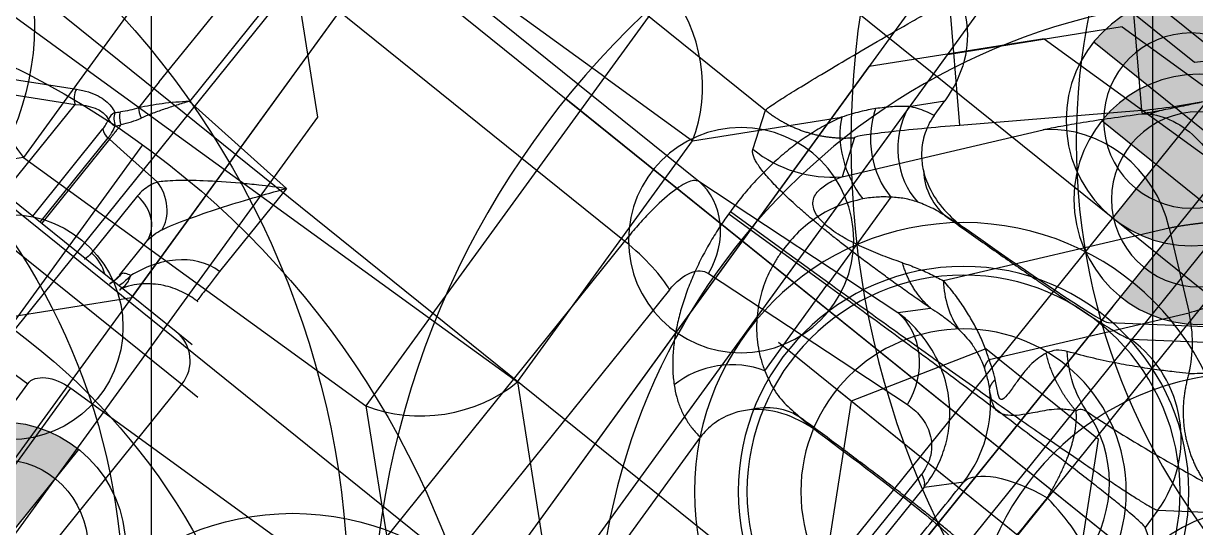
# Model space of a CAD drawing. Header units: millimetres. Extents: x 10462777 to 22643323, y 453826 to 1389191.
# Drawn here: x 11278693.64 to 11278740.46, y 585244.12 to 585264.27 of the extents above; entities that cross this region are included whole.
import ezdxf

# ---------------------------------------------------------------- set-up
doc = ezdxf.new("R2010")
doc.units = ezdxf.units.MM
doc.header["$LTSCALE"] = 200
doc.header["$MEASUREMENT"] = 0
for name, pattern in [('CENTER', [2, 1.25, -0.25, 0.25, -0.25]), ('HIDDEN', [3.75, 2.5, -1.25]), ('PHANTOM', [2.5, 1.25, -0.25, 0.25, -0.25, 0.25, -0.25])]:
    doc.linetypes.add(name, pattern=pattern)
doc.layers.get('0').update_dxf_attribs({"linetype": 'CONTINUOUS'})
for name, color, linetype in [('1', 1, 'CENTER'), ('CENTER', 1, 'CONTINUOUS'), ('CL', 3, 'CONTINUOUS'), ('DR1501-002-005-002', 7, 'CONTINUOUS'), ('HL', 2, 'HIDDEN')]:
    doc.layers.add(name, color=color, linetype=linetype)
doc.layers.add('LAYOUT', color=8, linetype='CONTINUOUS', lineweight=25)

# ---------------------------------------------------------------- blocks, each defined once
blk = doc.blocks.new('A$C321A0869')
at = {"layer": '1', "color": 155, "linetype": 'Continuous'}
for p, q in [((148.299, 321.555), (142.506, 317.696)), ((143.605, 317.688), (148.95, 321.249)), ((130.97, 320.005), (132, 321.035)), ((132, 320.308), (132, 321.035)), ((120.453, 313.818), (120.453, 318.148)), ((124.783, 313.818), (129.049, 318.084)), ((135.704, 317.383), (134.807, 317.329)), ((132.52, 316.652), (132.52, 312.423)), ((148.498, 312.791), (153.843, 316.352)), ((120.453, 313.818), (103.547, 313.818)), ((103.547, 313.818), (103.547, 301.912)), ((120.453, 313.818), (124.783, 313.818)), ((120.453, 301.912), (120.453, 313.818)), ((124.783, 301.912), (124.783, 313.818)), ((148.498, 312.791), (148.498, 311.939)), ((127.67, 312.423), (130.268, 312.423)), ((127.67, 312.423), (127.67, 312.306)), ((127.67, 312.306), (130.268, 312.306)), ((130.268, 312.423), (130.268, 312.306)), ((130.268, 312.423), (132.52, 312.423)), ((132.52, 312.306), (130.268, 312.306)), ((132.52, 312.423), (132.52, 312.306)), ((132.52, 308.08), (132.52, 312.306)), ((153.843, 308.377), (148.498, 311.939)), ((134.807, 307.401), (135.704, 307.347)), ((132, 294.695), (132, 304.422)), ((103.547, 301.912), (99.217, 301.912)), ((103.547, 301.912), (103.547, 297.582)), ((103.547, 301.912), (120.453, 301.912)), ((120.453, 301.912), (120.453, 297.582)), ((120.453, 301.912), (124.783, 301.912)), ((124.783, 301.912), (132, 294.695)), ((103.547, 297.582), (96.33, 290.365)), ((103.547, 297.582), (120.453, 297.582)), ((120.453, 297.582), (126.804, 291.231)), ((110.5, 283.854), (110.5, 291.231)), ((110.5, 291.231), (126.804, 291.231)), ((96.33, 290.365), (109, 290.365)), ((109, 283.854), (109, 290.365)), ((451.473, 287.517), (454.042, 283.045)), ((451.085, 286.977), (453.538, 282.707)), ((470.657, 285.091), (470.657, 261.085)), ((447.5, 283.854), (447.5, 272.37)), ((449, 283.854), (449, 273.868)), ((449, 282.707), (453.538, 282.707)), ((449, 281.225), (453.47, 281.225)), ((466.772, 281.313), (466.772, 261.384)), ((449, 280.837), (453.32, 280.837)), ((453.32, 280.765), (449, 280.765)), ((453.278, 279.995), (453.32, 280.765)), ((453.32, 280.765), (453.32, 280.837)), ((456.343, 280.651), (455.023, 280.651)), ((456.343, 280.651), (462.898, 280.651)), ((453.278, 279.995), (453.182, 278.201)), ((456.495, 279.228), (456.215, 274.025)), ((463.05, 279.228), (456.495, 279.228)), ((463.05, 262.187), (463.05, 279.228)), ((452.253, 278.473), (449.328, 278.473)), ((449.334, 277.043), (451.018, 277.043)), ((456.215, 274.025), (451.963, 274.025)), ((449, 273.868), (449, 273.055)), ((430.5, 272.37), (447.5, 272.37)), ((447.5, 272.37), (447.5, 271.553)), ((463.05, 262.187), (446.778, 262.187)), ((466.772, 261.384), (467.675, 251.903)), ((469.123, 260.498), (470.657, 261.085)), ((462.66, 259.573), (447.241, 259.573)), ((464.148, 258.77), (465.052, 249.289)), ((475.051, 254.667), (478.694, 258.125)), ((472.037, 257.627), (470.503, 257.04)), ((470.503, 257.04), (477.009, 251.957)), ((480.074, 249.375), (475.051, 254.667)), ((480.074, 249.375), (483.717, 252.833)), ((467.675, 251.903), (468.633, 250.991)), ((477.106, 245.576), (469.806, 251.28)), ((479.993, 249.272), (480.074, 249.375)), ((468.5, 247.885), (474.964, 242.835)), ((458.401, 247.109), (463.249, 247.109)), ((462.9, 246.709), (458.899, 246.709)), ((462.9, 246.709), (464.06, 245.604)), ((477.106, 245.576), (474.964, 242.835))]:
    blk.add_line(p, q, dxfattribs=at)
at = {"layer": '1', "color": 155, "linetype": 'Continuous', "extrusion": (0, 0, -1)}
for centre, major_axis, ratio, start_param, end_param in [((126.226, 319.591), (4.564, 4.564), 0.774597, 5.624127, 6.942243), ((132.52, 317.714), (-10, 0), 0.034921, 3.193953, 4.38833), ((132.52, 307.016), (-10, 0), 0.034921, 1.894856, 3.089233), ((110.5, 290.365), (-1.5, 0), 0.57735, 0, 1.570796)]:
    blk.add_ellipse(centre, major_axis=major_axis, ratio=ratio, start_param=start_param, end_param=end_param, dxfattribs=at)
at = {"layer": '1', "color": 155, "linetype": 'Continuous'}
for centre, major_axis, ratio, start_param, end_param in [((133.568, 320.005), (1.312, -2.698), 0.841497, 4.323871, 5.736271), ((132.52, 319.241), (2.137, -2.106), 0.772482, 4.079161, 5.363154), ((120.453, 313.818), (3.536, -3.536), 0.774597, 0.911738, 2.229854), ((131.647, 318.084), (2.58, -1.53), 0.662116, 3.872035, 5.086568), ((134.807, 320.327), (0.181, -2.995), 0.86563, 5.414766, 6.213426), ((143.605, 312.791), (-2.717, 4.078), 0.998023, 4.125534, 5.694504), ((132.52, 305.493), (2.139, 2.104), 0.771992, 0.921393, 2.236279), ((134.807, 304.403), (-0.181, -2.995), 0.86563, 3.211353, 4.010012), ((103.547, 301.912), (-3.536, 3.536), 0.774597, 0.911738, 2.229854), ((120.453, 301.912), (-3.536, -3.536), 0.774597, 0.911738, 2.229854), ((453.95, 282.69), (0.436, 0.251), 0.607197, 1.034549, 2.335699), ((453.732, 280.837), (0, 0.503), 0.819151, 0.689748, 1.570363), ((454.187, 280.915), (0.366, 0.345), 0.494534, 0.904041, 2.05344), ((454.187, 280.915), (0.446, -0.233), 0.721382, 1.736803, 2.551453), ((454.931, 280.295), (-0.265, -0.428), 0.302761, 3.940602, 4.86145), ((448.093, 278.552), (0, 1.509), 0.819152, 3.965036, 4.660029), ((451.018, 278.552), (0, -1.509), 0.819152, 0, 1.518436), ((447.361, 273.925), (0, -3.119), 0.99863, 1.570796, 1.590767), ((447.5, 273.868), (1.5, 0), 0.99863, 4.712389, 6.283185), ((463.758, 261.384), (3.004, 0.286), 0.87535, 4.75906, 6.174726), ((474.146, 260.498), (-1.799, 4.697), 0.998429, 1.205492, 1.963716), ((464.661, 251.903), (-3.004, -0.286), 0.87535, 1.617467, 3.033135), ((473.365, 248.498), (-3.097, -3.964), 0.9436, 1.570795, 2.984605), ((463.992, 250.627), (-3.469, -3.642), 0.997391, 0.77587, 1.562653), ((464.47, 244.638), (4.977, 0.725), 0.939867, 4.654655, 5.894075), ((471.223, 245.757), (3.097, 3.964), 0.9436, 4.22395, 4.712389)]:
    blk.add_ellipse(centre, major_axis=major_axis, ratio=ratio, start_param=start_param, end_param=end_param, dxfattribs=at)
for points, degree in [([(132, 320.308), (131.877, 320.293), (131.637, 320.25), (131.295, 320.149), (131.077, 320.057), (130.97, 320.005)], 3), ([(129.944, 319.157), (129.876, 319.088), (129.736, 318.941), (129.516, 318.692), (129.288, 318.41), (129.13, 318.197), (129.049, 318.084)], 3), ([(132.52, 318.739), (132.58, 318.656), (132.711, 318.495), (132.864, 318.345), (132.946, 318.273)], 3), ([(129.049, 318.084), (128.933, 317.887), (128.715, 317.478), (128.432, 316.821), (128.195, 316.134), (128.002, 315.417), (127.851, 314.676), (127.745, 313.922), (127.683, 313.166), (127.67, 312.67), (127.67, 312.423)], 3), ([(134.807, 317.329), (135.125, 317.331), (135.75, 317.337), (136.666, 317.348), (137.55, 317.362), (138.396, 317.379), (139.197, 317.398), (139.947, 317.419), (140.64, 317.443), (141.272, 317.469), (141.836, 317.496), (142.33, 317.526), (142.748, 317.556), (143.089, 317.588), (143.349, 317.621), (143.526, 317.654), (143.588, 317.676), (143.605, 317.688)], 3), ([(132.52, 316.652), (132.452, 316.609), (132.313, 316.516), (132.097, 316.353), (131.875, 316.162), (131.724, 316.014), (131.647, 315.934)], 3), ([(132.52, 312.423), (132.996, 312.423), (133.949, 312.424), (135.366, 312.429), (136.761, 312.437), (138.122, 312.447), (139.439, 312.461), (140.7, 312.477), (141.896, 312.496), (143.017, 312.518), (144.055, 312.542), (145.001, 312.568), (145.847, 312.596), (146.587, 312.625), (147.215, 312.656), (147.726, 312.689), (148.116, 312.722), (148.381, 312.756), (148.473, 312.779), (148.498, 312.791)], 3), ([(127.67, 312.306), (127.67, 312.077), (127.681, 311.617), (127.735, 310.915), (127.826, 310.214), (127.956, 309.521), (128.123, 308.847), (128.327, 308.197), (128.57, 307.574), (128.853, 306.98), (129.173, 306.427), (129.53, 305.923), (129.788, 305.63), (129.922, 305.493)], 3), ([(130.268, 312.306), (130.268, 312.164), (130.279, 311.878), (130.333, 311.443), (130.424, 311.008), (130.554, 310.578), (130.721, 310.16), (130.926, 309.758), (131.168, 309.371), (131.451, 309.003), (131.771, 308.659), (132.128, 308.348), (132.386, 308.165), (132.52, 308.08)], 3), ([(148.498, 311.939), (148.473, 311.95), (148.381, 311.973), (148.116, 312.007), (147.726, 312.041), (147.215, 312.073), (146.587, 312.104), (145.847, 312.134), (145.001, 312.162), (144.055, 312.188), (143.017, 312.212), (141.896, 312.233), (140.7, 312.252), (139.439, 312.269), (138.122, 312.282), (136.761, 312.293), (135.366, 312.301), (133.949, 312.305), (132.996, 312.306), (132.52, 312.306)], 3), ([(135.704, 307.347), (134.745, 307.358), (133.708, 307.13), (132.946, 306.457)], 3), ([(143.605, 307.042), (143.588, 307.053), (143.526, 307.076), (143.349, 307.109), (143.089, 307.142), (142.748, 307.173), (142.33, 307.204), (141.836, 307.233), (141.272, 307.261), (140.64, 307.287), (139.947, 307.31), (139.197, 307.332), (138.396, 307.351), (137.55, 307.368), (136.666, 307.382), (135.75, 307.393), (135.125, 307.399), (134.807, 307.401)], 3), ([(132.946, 306.457), (132.864, 306.385), (132.711, 306.234), (132.58, 306.074), (132.52, 305.991)], 3), ([(129.922, 305.493), (130.042, 305.372), (130.287, 305.149), (130.666, 304.881), (131.078, 304.663), (131.516, 304.505), (131.835, 304.442), (132, 304.422)], 3), ([(454.042, 283.045), (454.13, 282.892), (454.27, 282.599), (454.387, 282.199), (454.423, 281.842), (454.387, 281.528), (454.321, 281.352), (454.279, 281.27)], 3), ([(453.538, 282.707), (453.878, 282.238), (454.093, 281.716), (453.91, 281.287)], 3), ([(453.91, 281.287), (453.856, 281.196), (453.84, 281.056), (453.866, 280.915)], 3), ([(453.866, 280.915), (453.893, 280.891), (453.949, 280.842), (454.012, 280.791), (454.045, 280.765)], 3), ([(454.063, 280.773), (454.087, 280.808), (454.14, 280.878), (454.235, 280.975), (454.338, 281.055), (454.406, 281.095), (454.44, 281.11)], 3), ([(454.279, 281.27), (454.303, 281.245), (454.353, 281.193), (454.41, 281.138), (454.44, 281.11)], 3), ([(455.023, 280.651), (454.919, 280.715), (454.717, 280.856), (454.53, 281.021), (454.44, 281.11)], 3), ([(454.063, 280.773), (454.062, 280.77), (454.058, 280.767), (454.051, 280.766), (454.047, 280.765), (454.045, 280.765)], 3), ([(449.328, 278.473), (449.2, 278.473), (449.072, 278.488), (448.951, 278.524)], 3), ([(453.182, 278.201), (453.085, 278.26), (452.887, 278.36), (452.574, 278.453), (452.361, 278.473), (452.253, 278.473)], 3), ([(448.997, 277.074), (448.809, 277.128)], 1), ([(449.394, 277.034), (449.215, 277.034), (449.026, 277.064), (448.839, 277.123)], 3), ([(449.437, 277.016), (449.257, 277.016), (449.065, 277.046), (448.878, 277.106)], 3), ([(449.394, 277.034), (449.374, 277.04), (449.354, 277.043), (449.334, 277.043)], 3), ([(449.437, 277.016), (449.424, 277.024), (449.41, 277.03), (449.394, 277.034)], 3), ([(451.23, 277.066), (451.218, 277.031)], 1), ([(448.918, 276.681), (448.922, 276.665), (448.926, 276.649), (448.882, 276.66)], 3), ([(462.66, 259.573), (462.896, 260.1), (463.05, 261.133), (463.05, 262.187)], 3), ([(468.633, 250.991), (468.615, 251.23), (468.581, 251.7), (468.538, 252.381), (468.502, 253.041), (468.472, 253.68), (468.449, 254.298), (468.432, 254.89), (468.423, 255.45), (468.419, 255.957), (468.421, 256.408), (468.428, 256.837), (468.44, 257.269), (468.459, 257.706), (468.484, 258.125), (468.517, 258.517), (468.556, 258.878), (468.601, 259.206), (468.653, 259.5), (468.712, 259.762), (468.778, 259.988), (468.851, 260.179), (468.932, 260.33), (469.022, 260.441), (469.089, 260.484), (469.123, 260.498)], 3), ([(462.66, 259.573), (463.076, 259.573), (463.828, 259.405), (464.127, 258.995), (464.148, 258.77)], 3), ([(469.342, 253.002), (469.413, 252.809), (469.542, 252.424), (469.695, 251.849), (469.773, 251.468), (469.806, 251.28)], 3), ([(477.009, 251.957), (477.169, 251.831), (477.537, 251.529), (478.223, 250.927), (479.042, 250.175), (479.663, 249.588), (479.993, 249.272)], 3), ([(468.5, 247.885), (468.597, 248.031), (468.789, 248.34), (469.062, 248.859), (469.307, 249.418), (469.516, 250.011), (469.686, 250.63), (469.771, 251.061), (469.806, 251.28)], 3), ([(469.806, 251.28), (469.266, 250.814), (468.867, 250.214), (468.677, 249.58)], 3), ([(465.052, 249.289), (465.074, 249.063), (465.054, 248.602), (464.8, 247.923), (464.236, 247.306), (463.576, 247.109), (463.249, 247.109)], 3), ([(479.993, 249.272), (480.057, 249.196), (480.118, 249.113), (480.173, 249.024)], 3), ([(480.511, 248.814), (480.31, 248.97), (480.17, 249.016)], 2), ([(468.105, 247.805), (468.055, 247.726), (467.95, 247.572), (467.78, 247.349), (467.659, 247.207), (467.597, 247.137)], 3), ([(462.9, 246.709), (463.022, 246.734), (463.143, 246.872), (463.249, 247.109)], 3), ([(460.06, 245.603), (460.505, 245.603), (461.393, 245.604), (462.726, 245.603), (463.615, 245.604), (464.06, 245.604)], 3), ([(464.06, 245.604), (464.726, 245.509), (465.374, 244.357), (465.658, 242.609)], 3), ([(469.334, 243.535), (469.564, 244.325), (470.058, 245.085), (470.712, 245.655)], 3), ([(465.658, 242.609), (463.592, 242.626), (461.526, 242.643), (459.461, 242.66)], 3), ([(464.863, 239.926), (465.203, 240.394), (465.496, 241.384), (465.658, 242.609)], 3), ([(477.24, 241.41), (476.179, 242.009), (475.399, 242.494), (474.964, 242.835)], 3)]:
    blk.add_open_spline(points, degree=degree, dxfattribs=at)
for points, knots in [([(132, 320.308), (132, 320.009), (132.053, 319.706), (132.242, 319.181), (132.368, 318.948), (132.52, 318.739)], [0, 0, 0, 0, 0.536688, 0.536688, 1, 1, 1, 1]), ([(130.97, 320.005), (130.795, 319.882), (130.445, 319.637), (130.111, 319.317), (129.944, 319.157)], [0, 0, 0, 0, 0.500273, 1, 1, 1, 1]), ([(132.946, 318.273), (133.225, 318.027), (133.554, 317.832), (134.236, 317.556), (134.597, 317.47), (135.204, 317.392), (135.456, 317.38), (135.704, 317.383)], [0, 0, 0, 0, 0.372369, 0.372369, 0.74101, 0.74101, 1, 1, 1, 1]), ([(133.508, 317.126), (133.335, 317.067), (132.993, 316.95), (132.677, 316.751), (132.52, 316.652)], [0, 0, 0, 0, 0.505783, 1, 1, 1, 1]), ([(134.807, 317.329), (134.587, 317.316), (134.146, 317.291), (133.721, 317.181), (133.508, 317.126)], [0, 0, 0, 0, 0.499972, 1, 1, 1, 1]), ([(131.647, 315.934), (131.435, 315.686), (131.031, 315.212), (130.595, 314.322), (130.319, 313.387), (130.285, 312.74), (130.268, 312.423)], [0, 0, 0, 0, 0.283424, 0.539393, 0.774639, 1, 1, 1, 1]), ([(132.52, 308.08), (132.757, 307.94), (133.23, 307.66), (134.007, 307.459), (134.54, 307.42), (134.807, 307.401)], [0, 0, 0, 0, 0.333676, 0.666618, 1, 1, 1, 1]), ([(132.52, 305.991), (132.344, 305.749), (132.204, 305.475), (132.04, 304.942), (132, 304.68), (132, 304.422)], [0, 0, 0, 0, 0.537156, 0.537156, 1, 1, 1, 1]), ([(453.32, 280.837), (453.396, 280.84), (453.559, 280.846), (453.759, 280.891), (453.866, 280.915)], [0, 0, 0, 0, 0.466386, 1, 1, 1, 1]), ([(453.47, 281.225), (453.537, 281.228), (453.671, 281.232), (453.831, 281.269), (453.91, 281.287)], [0, 0, 0, 0, 0.50513, 1, 1, 1, 1]), ([(454.063, 280.773), (454.176, 280.685), (454.39, 280.518), (454.644, 280.377), (454.763, 280.311)], [0, 0, 0, 0, 0.527488, 1, 1, 1, 1]), ([(456.495, 279.228), (456.248, 279.498), (455.774, 280.014), (455.265, 280.445), (455.023, 280.651)], [0, 0, 0, 0, 0.523186, 1, 1, 1, 1]), ([(456.495, 279.228), (456.347, 279.331), (456.054, 279.534), (455.603, 279.827), (455.171, 280.09), (454.893, 280.24), (454.763, 280.311)], [0, 0, 0, 0, 0.265464, 0.524378, 0.777365, 1, 1, 1, 1]), ([(451.814, 276.862), (452.083, 276.895), (452.4, 277.04), (452.92, 277.543), (453.106, 277.888), (453.182, 278.201)], [0, 0, 0, 0, 0.5, 0.5, 1, 1, 1, 1]), ([(456.215, 274.025), (456.021, 274.342), (455.696, 274.872), (455.08, 275.809), (454.428, 276.742), (453.807, 277.533), (453.411, 277.979), (453.251, 278.134), (453.182, 278.201)], [0, 0, 0, 0, 0.203706, 0.339961, 0.610912, 0.827442, 0.925494, 1, 1, 1, 1]), ([(449.612, 276.685), (449.414, 276.706), (449.211, 276.728), (449.024, 276.784), (449.021, 276.785)], [0, 0, 0, 0, 0.981903, 1, 1, 1, 1]), ([(449.612, 276.685), (449.588, 276.761), (449.551, 276.876), (449.495, 276.971), (449.457, 277.001), (449.437, 277.016)], [0, 0, 0, 0, 0.494196, 0.745564, 1, 1, 1, 1]), ([(451.018, 277.043), (451.103, 277.043), (451.312, 277.029), (451.579, 276.964), (451.756, 276.89), (451.814, 276.862)], [0, 0, 0, 0, 0.308299, 0.769163, 1, 1, 1, 1]), ([(451.814, 276.862), (452.369, 276.595), (453.155, 276.114), (454.694, 275.109), (455.474, 274.566), (456.215, 274.025)], [0, 0, 0, 0, 0.5, 0.5, 1, 1, 1, 1]), ([(448.882, 276.66), (448.88, 276.661), (448.874, 276.662), (448.867, 276.664), (448.862, 276.666)], [0, 0, 0, 0, 0.273966, 1, 1, 1, 1]), ([(448.918, 276.681), (449.022, 276.647), (449.178, 276.596), (449.421, 276.623), (449.549, 276.665), (449.612, 276.685)], [0, 0, 0, 0, 0.499505, 0.749779, 1, 1, 1, 1]), ([(450.475, 273.987), (450.469, 274.103), (450.456, 274.342), (450.362, 274.843), (450.115, 275.499), (449.718, 276.048), (449.3, 276.442), (449.05, 276.598), (448.918, 276.681)], [0, 0, 0, 0, 0.088758, 0.182628, 0.39625, 0.663972, 0.822742, 1, 1, 1, 1]), ([(451.963, 274.025), (451.942, 274.64), (451.644, 275.231), (450.771, 276.136), (450.209, 276.465), (449.612, 276.685)], [0, 0, 0, 0, 0.5, 0.5, 1, 1, 1, 1]), ([(451.963, 274.025), (451.582, 274.017), (451.194, 274.009), (450.646, 273.994), (450.495, 273.989), (450.475, 273.987)], [0, 0, 0, 0, 0.5, 0.5, 1, 1, 1, 1]), ([(466.772, 261.384), (466.744, 261.443), (466.691, 261.559), (466.376, 261.766), (465.714, 261.983), (464.714, 262.121), (463.794, 262.179), (463.297, 262.184), (463.05, 262.187)], [0, 0, 0, 0, 0.132139, 0.256389, 0.507677, 0.754767, 0.87835, 1, 1, 1, 1]), ([(470.657, 261.085), (470.686, 261.083), (470.743, 261.079), (470.978, 261.013), (471.377, 260.886), (472.031, 260.66), (473.347, 260.185), (475.116, 259.519), (476.826, 258.858), (477.872, 258.449), (478.404, 258.24), (478.694, 258.125)], [0, 0, 0, 0, 0.077097, 0.154732, 0.233077, 0.351193, 0.475205, 0.73083, 0.86431, 0.92586, 1, 1, 1, 1]), ([(475.051, 254.667), (474.344, 255.412), (473.266, 256.52), (472.277, 257.467), (472.059, 257.636), (472.037, 257.627)], [0, 0, 0, 0, 0.5, 0.75, 1, 1, 1, 1]), ([(469.342, 253.002), (469.261, 253.227), (469.101, 253.672), (468.871, 254.438), (468.696, 255.144), (468.577, 255.961), (468.602, 256.519), (468.668, 256.899), (468.797, 257.136), (469.066, 257.406), (469.464, 257.449), (469.978, 257.322), (470.327, 257.134), (470.503, 257.04)], [0, 0, 0, 0, 0.088282, 0.174016, 0.253238, 0.300152, 0.32023, 0.343686, 0.399767, 0.461906, 0.637167, 0.817571, 1, 1, 1, 1]), ([(462.9, 246.709), (463.044, 246.714), (463.33, 246.724), (463.899, 246.809), (464.603, 247.008), (465.403, 247.408), (466.145, 247.977), (466.796, 248.726), (467.312, 249.653), (467.584, 250.564), (467.681, 251.331), (467.677, 251.729), (467.675, 251.903)], [0, 0, 0, 0, 0.049204, 0.098006, 0.195949, 0.298758, 0.410567, 0.535096, 0.675092, 0.831009, 0.926119, 1, 1, 1, 1]), ([(468.633, 250.991), (468.652, 250.857), (468.69, 250.518), (468.704, 250.044), (468.687, 249.708), (468.677, 249.58)], [0, 0, 0, 0, 0.292514, 0.729303, 1, 1, 1, 1]), ([(468.677, 249.58), (468.65, 249.335), (468.61, 248.977), (468.428, 248.427), (468.273, 248.084), (468.159, 247.895), (468.105, 247.805)], [0, 0, 0, 0, 0.542193, 0.791502, 0.901502, 1, 1, 1, 1]), ([(480.401, 248.913), (480.396, 248.917), (480.248, 249.046), (480.118, 249.16), (479.993, 249.272)], [0, 0, 0, 0, 0.031387, 1, 1, 1, 1]), ([(480.074, 249.375), (480.381, 249.075), (481.141, 248.333), (481.949, 247.645), (482.43, 247.235)], [0, 0, 0, 0, 0.404814, 1, 1, 1, 1]), ([(480.173, 249.024), (480.54, 248.443), (480.705, 247.609), (480.356, 245.634), (479.752, 244.529), (479.038, 243.712)], [0, 0, 0, 0, 0.464674, 0.464674, 1, 1, 1, 1]), ([(482.43, 247.235), (482.108, 247.496), (481.576, 247.927), (480.909, 248.48), (480.556, 248.779), (480.401, 248.913)], [0, 0, 0, 0, 0.438524, 0.722428, 1, 1, 1, 1]), ([(468.029, 247.189), (468.056, 247.222), (468.169, 247.366), (468.33, 247.596), (468.453, 247.801), (468.5, 247.885)], [0, 0, 0, 0, 0.152753, 0.660661, 1, 1, 1, 1]), ([(469.081, 243.888), (468.993, 244.044), (468.825, 244.339), (468.44, 244.769), (467.838, 245.257), (467.295, 245.746), (467.107, 246.145), (467.088, 246.391), (467.18, 246.618), (467.365, 246.865), (467.517, 247.043), (467.597, 247.137)], [0, 0, 0, 0, 0.112378, 0.212022, 0.38125, 0.626937, 0.716016, 0.791077, 0.882736, 0.937814, 1, 1, 1, 1]), ([(470.126, 246.27), (469.914, 246.343), (469.557, 246.467), (468.982, 246.481), (468.605, 246.465), (468.258, 246.443), (467.893, 246.419), (467.536, 246.439), (467.55, 246.581), (467.598, 246.67), (467.748, 246.861), (467.912, 247.052), (468.029, 247.189)], [0, 0, 0, 0, 0.265001, 0.44646, 0.551149, 0.587095, 0.728981, 0.842237, 0.862993, 0.883813, 0.916512, 1, 1, 1, 1]), ([(470.712, 245.655), (470.642, 245.789), (470.502, 246.054), (470.251, 246.198), (470.126, 246.27)], [0, 0, 0, 0, 0.502274, 1, 1, 1, 1]), ([(473.073, 241.317), (472.98, 241.459), (472.767, 241.791), (472.423, 242.345), (472.028, 243.011), (471.6, 243.781), (471.153, 244.658), (470.858, 245.308), (470.712, 245.655)], [0, 0, 0, 0, 0.110797, 0.25457, 0.416303, 0.596038, 0.793872, 1, 1, 1, 1]), ([(477.106, 245.576), (477.11, 245.573), (477.13, 245.557), (477.165, 245.529), (477.21, 245.493), (477.254, 245.456), (477.299, 245.419), (477.344, 245.379), (477.393, 245.337), (477.442, 245.294), (477.493, 245.249), (477.544, 245.202), (477.597, 245.154), (477.652, 245.104), (477.708, 245.052), (477.764, 244.999), (477.817, 244.949), (477.866, 244.902), (477.911, 244.858), (477.955, 244.816), (477.999, 244.773), (478.044, 244.73), (478.089, 244.685), (478.136, 244.639), (478.183, 244.593), (478.232, 244.543), (478.286, 244.49), (478.346, 244.429), (478.414, 244.36), (478.491, 244.282), (478.578, 244.193), (478.676, 244.092), (478.786, 243.978), (478.907, 243.851), (478.994, 243.76), (479.038, 243.712)], [0, 0, 0, 0, 0.010976, 0.045454, 0.078064, 0.109454, 0.140269, 0.171103, 0.20204, 0.232936, 0.263832, 0.294787, 0.325628, 0.356353, 0.387618, 0.419091, 0.44824, 0.473862, 0.497072, 0.519164, 0.541262, 0.563523, 0.58577, 0.607833, 0.629828, 0.652644, 0.677303, 0.704798, 0.735639, 0.769942, 0.807853, 0.849696, 0.895847, 0.946724, 1, 1, 1, 1]), ([(469.081, 243.888), (469.118, 243.876), (469.191, 243.852), (469.296, 243.751), (469.318, 243.621), (469.334, 243.535)], [0, 0, 0, 0, 0.249345, 0.498381, 1, 1, 1, 1]), ([(469.334, 243.535), (469.379, 243.072), (469.471, 242.12), (469.647, 240.772), (469.853, 239.412), (470.007, 238.53), (470.087, 238.078)], [0, 0, 0, 0, 0.230328, 0.47364, 0.730146, 1, 1, 1, 1]), ([(473.073, 241.317), (473.165, 241.208), (473.354, 240.984), (473.74, 240.52), (474.208, 239.947), (474.571, 239.486), (474.757, 239.25)], [0, 0, 0, 0, 0.229249, 0.471698, 0.728457, 1, 1, 1, 1])]:
    blk.add_open_spline(points, degree=3, knots=knots, dxfattribs=at)
for points, weights in [([(453.32, 280.765), (453.518, 280.765), (453.763, 280.765), (454.045, 280.765)], [1, 0.990254695545, 0.990254695545, 1]), ([(470.657, 261.085), (470.659, 259.75), (471.165, 258.548), (472.037, 257.627)], [1.00000040806, 1.00017010855, 1.05327027137, 1.15930089652]), ([(468.633, 250.991), (468.659, 251.703), (468.903, 252.387), (469.342, 253.002)], [1.00420682873, 0.993106286166, 1.00397396237, 1.03680985735]), ([(468.5, 247.885), (468.32, 247.894), (468.187, 247.868), (468.105, 247.805)], [1.00466195107, 0.998446003305, 0.998446016309, 1.00466199009]), ([(468.029, 247.189), (467.845, 247.215), (467.7, 247.198), (467.597, 247.137)], [1.01739627749, 1.00548402201, 0.999689533563, 1.00001281216]), ([(469.081, 243.888), (469.231, 244.765), (469.587, 245.577), (470.126, 246.27)], [1.01739674766, 0.994201205386, 0.994201084113, 1.01739638384]), ([(465.658, 242.609), (467.216, 242.8), (468.442, 243.258), (469.081, 243.888)], [1.05507640956, 0.981641595459, 0.981641196817, 1.05507521363]), ([(473.073, 241.317), (471.569, 240.717), (470.511, 239.546), (470.087, 238.078)], [1.02650890995, 0.975311022228, 0.998273776494, 1.09539717275])]:
    blk.add_rational_spline(points, weights, degree=3, dxfattribs=at)
blk = doc.blocks.new('A$C3D036A4C')
at = {"layer": 'DR1501-002-005-002'}
h = blk.add_hatch(color=256, dxfattribs=at)
h.dxf.hatch_style = 1
h.paths.add_polyline_path([(20, 65), (20, 63.5, -0.414214), (23.5, 60), (25, 60, 0.414214)])
h.paths.add_polyline_path([(20, 63.5), (20, 60), (23.5, 60, 0.414214)], flags=17)
h.paths.add_polyline_path([(20, 60), (16.5, 60, 0.414214), (20, 56.5)], flags=17)
h.paths.add_polyline_path([(16.5, 60), (15, 60, 0.414214), (20, 55), (20, 56.5, -0.414214)])
h = blk.add_hatch(color=256, dxfattribs=at)
h.dxf.hatch_style = 1
h.paths.add_polyline_path([(20, 35), (20, 33.5, -0.414214), (23.5, 30), (25, 30, 0.414214)])
h.paths.add_polyline_path([(20, 33.5), (20, 30), (23.5, 30, 0.414214)], flags=17)
h.paths.add_polyline_path([(20, 30), (16.5, 30, 0.414214), (20, 26.5)], flags=17)
h.paths.add_polyline_path([(16.5, 30), (15, 30, 0.414214), (20, 25), (20, 26.5, -0.414214)])
at = {"layer": 'CL'}
for p, q in [((20, 8.5), (20, 81.5)), ((15, 60), (25, 60)), ((0, 45), (100, 45)), ((15, 30), (25, 30)), ((13.5, 15), (26.5, 15))]:
    blk.add_line(p, q, dxfattribs=at)
at = {"layer": 'DR1501-002-005-002'}
for p, q in [((0, 5), (0, 85)), ((100, 5), (100, 85)), ((5, 0), (0, 5)), ((100, 5), (95, 0)), ((5, 0), (95, 0))]:
    blk.add_line(p, q, dxfattribs=at)
for centre, radius in [((20, 60), 3.5), ((20, 30), 3.5), ((20, 15), 6.5)]:
    blk.add_circle(centre, radius, dxfattribs=at)
at = {"layer": 'HL'}
for centre in [(20, 60), (20, 30)]:
    blk.add_circle(centre, 5, dxfattribs=at)
blk = doc.blocks.new('A$C148D47CC')
at = {"layer": 'CL'}
blk.add_line((0, 10), (175, 10), dxfattribs=at)
at = {"layer": 'DR1501-002-005-002'}
for p, q in [((0, 20), (175, 20)), ((20, 0), (20, 20)), ((0, 0), (175, 0))]:
    blk.add_line(p, q, dxfattribs=at)
at = {"layer": 'HL'}
blk.add_circle((10, 10), 5.5, dxfattribs=at)
blk = doc.blocks.new('A$C69DB7109')
at = {"layer": 'DR1501-002-005-002'}
for p, q in [((-5, -85), (-5, -55)), ((0, -90), (-5, -85)), ((0, -90), (125, -90))]:
    blk.add_line(p, q, dxfattribs=at)
blk = doc.blocks.new('A$C46232C3D')
at = {"layer": 'CENTER'}
for p, q in [((3.5, 7.5), (2.35, 7.5)), ((41.5, 7.5), (42.65, 7.5))]:
    blk.add_line(p, q, dxfattribs=at)
at = {"layer": 'CL'}
for p, q in [((22.5, 15), (22.5, 0)), ((0, 7.5), (45, 7.5))]:
    blk.add_line(p, q, dxfattribs=at)
at = {"layer": 'DR1501-002-005-002'}
for p, q in [((0.5, 15), (0, 14.5)), ((2.35, 15), (0.5, 15)), ((0.5, 15), (0.5, 0)), ((2.35, 0), (2.35, 15)), ((41.5, 15), (3.5, 15)), ((3.5, 15), (3.5, 0)), ((3.5, 15), (3.5, 0)), ((41.5, 15), (41.5, 0)), ((41.5, 15), (41.5, 0)), ((44.5, 15), (42.65, 15)), ((42.65, 0), (42.65, 15)), ((45, 14.5), (44.5, 15)), ((44.5, 0), (44.5, 15)), ((3.5, 14.65), (2.35, 14.65)), ((41.5, 14.65), (42.65, 14.65)), ((0, 14.5), (0, 0.5)), ((45, 0.5), (45, 14.5)), ((0, 0.5), (0.5, 0)), ((44.5, 0), (45, 0.5)), ((3.5, 0.35), (2.35, 0.35)), ((41.5, 0.35), (42.65, 0.35)), ((0.5, 0), (2.35, 0)), ((3.5, 0), (41.5, 0)), ((42.65, 0), (44.5, 0))]:
    blk.add_line(p, q, dxfattribs=at)
blk = doc.blocks.new('A$C212748E0')
at = {"layer": 'CENTER'}
blk.add_line((9.25, 1), (9.25, 0), dxfattribs=at)
at = {"layer": 'DR1501-002-005-002'}
for p, q in [((0, 1), (19.823, 1)), ((0, 0), (0, 1)), ((2.1, 1), (2.1, 0)), ((16.4, 1), (16.4, 0)), ((19.823, 1), (19.823, 0)), ((19.823, 0), (0, 0))]:
    blk.add_line(p, q, dxfattribs=at)
blk = doc.blocks.new('A$C1D410D33')
at = {"layer": 'DR1501-002-005-002', "rotation": 90}
blk.add_blockref('A$C46232C3D', (16.75, 0), dxfattribs=at)
at = {"layer": 'DR1501-002-005-002'}
blk.add_blockref('A$C212748E0', (0, 2.5), dxfattribs=at)
blk = doc.blocks.new('A$C4F800965')
at = {"layer": 'CL'}
for p, q in [((35, 70), (35, 0)), ((0, 35), (70, 35))]:
    blk.add_line(p, q, dxfattribs=at)
blk.add_circle((35, 35), 26, dxfattribs=at)
at = {"layer": 'DR1501-002-005-002'}
for centre, radius in [((35, 35), 35), ((61, 35), 4.5), ((35, 9), 4.5)]:
    blk.add_circle(centre, radius, dxfattribs=at)
at = {"layer": 'HL'}
blk.add_circle((35, 35), 11, dxfattribs=at)
blk = doc.blocks.new('A$C59BF75ED')
at = {"layer": 'CENTER'}
for p, q in [((50, 24.5), (50, 5.5)), ((40.5, 15), (59.5, 15))]:
    blk.add_line(p, q, dxfattribs=at)
at = {"layer": 'CL'}
blk.add_line((30, 45), (230, 45), dxfattribs=at)
at = {"layer": 'DR1501-002-005-002'}
blk.add_lwpolyline([(52.887, 10), (47.113, 10), (44.226, 15), (47.113, 20), (52.887, 20), (55.773, 15), (52.887, 10)], dxfattribs=at)
for centre, radius in [((50, 75), 10.75), ((50, 15), 10.75), ((50, 15), 9), ((50, 15), 8.65)]:
    blk.add_circle(centre, radius, dxfattribs=at)
for name, p in [('A$C3D036A4C', (30, 0)), ('A$C69DB7109', (100, 90)), ('A$C4F800965', (0, 10)), ('A$C1D410D33', (105.75, 22.5)), ('A$C148D47CC', (25, 35))]:
    blk.add_blockref(name, p, dxfattribs=at)
blk = doc.blocks.new('A$C01323151')
at = {"layer": 'DR1501-002-005-002', "xscale": -1, "rotation": 270}
for p in [(160.15, 152.367), (480.15, 152.367)]:
    blk.add_blockref('A$C59BF75ED', p, dxfattribs=at)
blk = doc.blocks.new('A$C6B1410A9')
at = {"layer": 'DR1501-002-005-002', "xscale": -1, "rotation": 270}
for p in [(145.06, 152.004), (435.06, 152.004)]:
    blk.add_blockref('A$C59BF75ED', p, dxfattribs=at)
at = {"layer": 'DR1501-002-005-002', "rotation": 90.00000000000004}
blk.add_blockref('A$C59BF75ED', (124.4, 149.992), dxfattribs=at)
blk = doc.blocks.new('A$C256B494F')
at = {"layer": 'DR1501-002-005-002'}
blk.add_blockref('A$C59BF75ED', (475.786, 197.943, -10.028), dxfattribs=at)
at = {"layer": 'DR1501-002-005-002', "rotation": 180}
blk.add_blockref('A$C59BF75ED', (230, 264.787, -10.028), dxfattribs=at)
blk = doc.blocks.new('A$C1F8A417F')
at = {"ltscale": 10}
for name, p in [('A$C256B494F', (1576.882, 789.024, 10.028)), ('A$C6B1410A9', (1650.716, 788.607)), ('A$C01323151', (1633.375, 786.022))]:
    blk.add_blockref(name, p, dxfattribs=at)
at = {"layer": 'DR1501-002-005-002'}
blk.add_blockref('A$C321A0869', (1664.775, 743.024), dxfattribs=at)
blk = doc.blocks.new('A$C7DA30AB0')
at = {"layer": 'LAYOUT', "color": 6, "linetype": 'PHANTOM'}
blk.add_circle((3030.448, 3025.987, 0), 2693.021, dxfattribs=at)
blk = doc.blocks.new('A$C6F7E1649')
at = {"color": 0, "linetype": 'Continuous', "lineweight": -3, "ltscale": 10}
for p, q in [((600, 635, 0), (1320, 635, 0)), ((600, 595, 0), (1320, 595, 0))]:
    blk.add_line(p, q, dxfattribs=at)

msp = doc.modelspace()

# ---------------------------------------------------------------- block references
at = {"ltscale": 10, "rotation": 324.019764306913}
msp.add_blockref('A$C1F8A417F', (11276651.31599, 585455.73383, 0), dxfattribs=at)

# ---------------------------------------------------------------- next in the draw order: block references
at = {"ltscale": 10, "rotation": 51.1429793073033}
msp.add_blockref('A$C1F8A417F', (11278165.47006, 582967.95012, 0), dxfattribs=at)

# ---------------------------------------------------------------- next in the draw order: block references
at = {"ltscale": 10}
msp.add_blockref('A$C7DA30AB0', (11276684.40366, 580408.4363, 0), dxfattribs=at)

# ---------------------------------------------------------------- next in the draw order: block references
at = {"ltscale": 10, "rotation": 270}
msp.add_blockref('A$C6F7E1649', (11278103.73988, 586135.42309, 0), dxfattribs=at)

doc.saveas('drawing.dxf')
